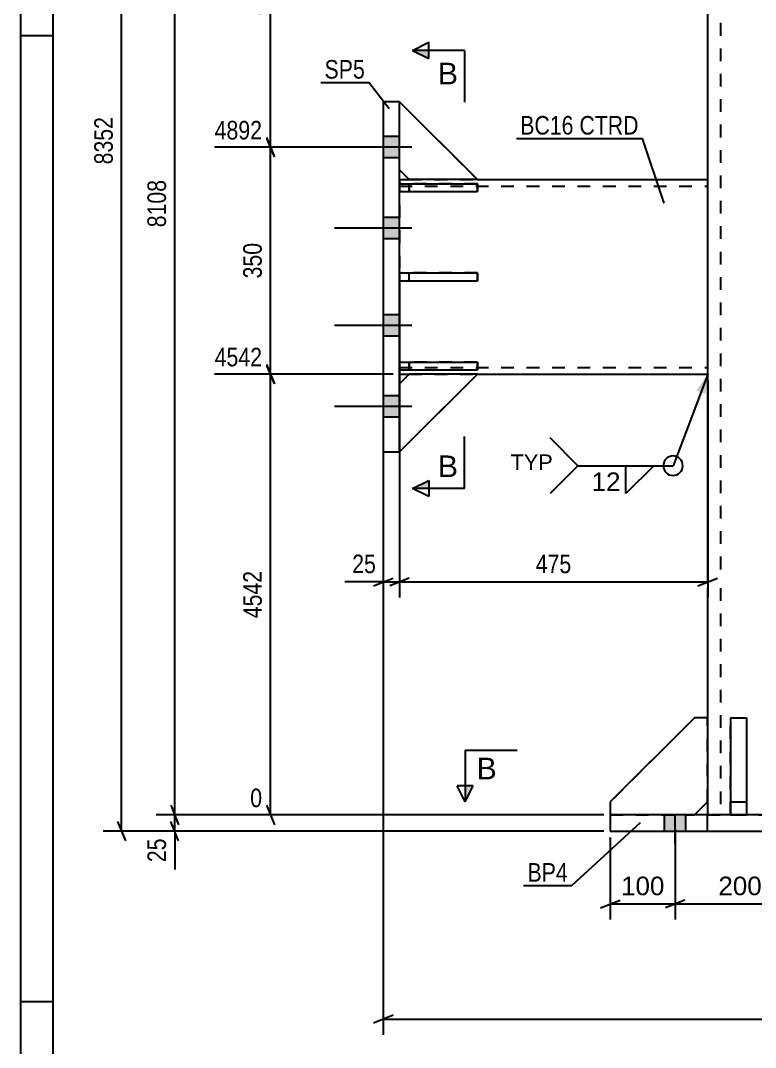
# Model space of a CAD drawing. Header units: millimetres. Extents: x -131 to 463, y -178 to 242.
# Drawn here: x -130.9 to -17.6, y -35.9 to 122.5 of the extents above; entities that cross this region are included whole.
import ezdxf

# ---------------------------------------------------------------- set-up
doc = ezdxf.new("R2010")
doc.units = ezdxf.units.MM
doc.linetypes.add('DXK_LINE_DOT2', pattern=[3.9198, 1.9599, -1.9599])
doc.styles.add('Arial', font='ARIAL.TTF', dxfattribs={"height": 0.2})
doc.styles.add('Arial Narrow', font='ARIALN.TTF', dxfattribs={"height": 0.2})

# ---------------------------------------------------------------- blocks, each defined once
blk = doc.blocks.new('Unknown-284876763-1134')
at = {"color": 5, "linetype": 'Continuous'}
for p, q in [((-130.9, 242.17), (-130.9, -177.83)), ((-125.9, 237.17), (-125.9, -172.83)), ((-125.9, 120.17), (-130.9, 120.17)), ((-125.9, -28.83), (-130.9, -28.83))]:
    blk.add_line(p, q, dxfattribs=at)
blk = doc.blocks.new('Part-284876763-1857 - 1855')
at = {"color": 7, "linetype": 'DXK_LINE_DOT2'}
for p, q in [((-60.49, 69.85), (-72.49, 69.85)), ((-72.49, 69.85), (-72.49, 68.65)), ((-70.99, 69.85), (-70.99, 68.65)), ((-60.49, 68.65), (-60.49, 69.85)), ((-72.49, 68.65), (-60.49, 68.65))]:
    blk.add_line(p, q, dxfattribs=at)
blk = doc.blocks.new('Part-284876763-1858 - 1855')
at = {"color": 7, "linetype": 'DXK_LINE_DOT2'}
for p, q in [((-60.49, 97.35), (-72.49, 97.35)), ((-72.49, 97.35), (-72.49, 96.15)), ((-70.99, 97.35), (-70.99, 96.15)), ((-60.49, 96.15), (-60.49, 97.35)), ((-72.49, 96.15), (-60.49, 96.15))]:
    blk.add_line(p, q, dxfattribs=at)
blk = doc.blocks.new('Part-284876763-1859 - 1855')
at = {"color": 7, "linetype": 'DXK_LINE_DOT2'}
for p, q in [((-60.49, 83.6), (-72.49, 83.6)), ((-72.49, 83.6), (-72.49, 82.4)), ((-72.49, 82.4), (-60.49, 82.4)), ((-70.99, 82.4), (-70.99, 83.6)), ((-60.49, 82.4), (-60.49, 83.6))]:
    blk.add_line(p, q, dxfattribs=at)
blk = doc.blocks.new('Part-284876763-1860 - 1855')
at = {"color": 2, "linetype": 'Continuous'}
for p, q in [((-72.49, 69.85), (-60.49, 69.85)), ((-72.49, 69.85), (-72.49, 68.65)), ((-60.49, 69.85), (-60.49, 68.65)), ((-72.49, 68.65), (-60.49, 68.65))]:
    blk.add_line(p, q, dxfattribs=at)
at = {"color": 7, "linetype": 'DXK_LINE_DOT2'}
blk.add_line((-70.99, 68.65), (-70.99, 69.85), dxfattribs=at)
blk = doc.blocks.new('Part-284876763-1861 - 1855')
at = {"color": 2, "linetype": 'Continuous'}
for p, q in [((-72.49, 97.35), (-60.49, 97.35)), ((-72.49, 97.35), (-72.49, 96.15)), ((-60.49, 97.35), (-60.49, 96.15)), ((-72.49, 96.15), (-60.49, 96.15))]:
    blk.add_line(p, q, dxfattribs=at)
at = {"color": 7, "linetype": 'DXK_LINE_DOT2'}
blk.add_line((-70.99, 96.15), (-70.99, 97.35), dxfattribs=at)
blk = doc.blocks.new('Part-284876763-1862 - 1855')
at = {"color": 2, "linetype": 'Continuous'}
for p, q in [((-72.49, 83.6), (-60.49, 83.6)), ((-72.49, 83.6), (-72.49, 82.4)), ((-72.49, 82.4), (-60.49, 82.4)), ((-60.49, 83.6), (-60.49, 82.4))]:
    blk.add_line(p, q, dxfattribs=at)
at = {"color": 7, "linetype": 'DXK_LINE_DOT2'}
blk.add_line((-70.99, 82.4), (-70.99, 83.6), dxfattribs=at)
blk = doc.blocks.new('Part-284876763-1863 - 1855')
at = {"color": 2, "linetype": 'Continuous'}
for p, q in [((-72.49, 99.5), (-72.49, 110)), ((-72.49, 110), (-60.49, 98)), ((-70.99, 98), (-72.49, 99.5)), ((-60.49, 98), (-70.99, 98))]:
    blk.add_line(p, q, dxfattribs=at)
blk = doc.blocks.new('Part-284876763-1864 - 1855')
at = {"color": 7, "linetype": 'DXK_LINE_DOT2'}
for p, q in [((-72.49, 99.5), (-72.49, 110)), ((-72.49, 110), (-60.49, 98)), ((-70.99, 98), (-72.49, 99.5)), ((-60.49, 98), (-70.99, 98))]:
    blk.add_line(p, q, dxfattribs=at)
blk = doc.blocks.new('Part-284876763-1865 - 1855')
at = {"color": 2, "linetype": 'Continuous'}
for p, q in [((-70.99, 68), (-72.49, 66.5)), ((-72.49, 56), (-60.49, 68)), ((-60.49, 68), (-70.99, 68)), ((-72.49, 66.5), (-72.49, 56))]:
    blk.add_line(p, q, dxfattribs=at)
blk = doc.blocks.new('Part-284876763-2051 - 1855')
at = {"color": 7, "linetype": 'DXK_LINE_DOT2'}
for p, q in [((-21.498, 0), (-21.498, 15)), ((-21.498, 15), (-18.998, 15)), ((-18.998, 15), (-18.998, 0)), ((-21.498, 2), (-18.998, 2)), ((-18.998, 0), (-21.498, 0))]:
    blk.add_line(p, q, dxfattribs=at)
blk = doc.blocks.new('Part-284876763-1866 - 1855')
at = {"color": 7, "linetype": 'DXK_LINE_DOT2'}
for p, q in [((-70.99, 68), (-72.49, 66.5)), ((-72.49, 56), (-60.49, 68)), ((-60.49, 68), (-70.99, 68)), ((-72.49, 66.5), (-72.49, 56))]:
    blk.add_line(p, q, dxfattribs=at)
blk = doc.blocks.new('Part-284876763-2010 - 1855')
at = {"color": 2, "linetype": 'Continuous'}
for p, q in [((-74.99, 110), (-74.99, 56)), ((-72.49, 110), (-74.99, 110)), ((-72.49, 56), (-72.49, 110)), ((-74.99, 56), (-72.49, 56))]:
    blk.add_line(p, q, dxfattribs=at)
blk = doc.blocks.new('Part-284876763-1963 - 1855')
at = {"color": 2, "linetype": 'Continuous'}
for p, q in [((-72.49, 98), (-70.99, 98)), ((-60.49, 98), (-25, 98)), ((-72.49, 68), (-70.99, 68)), ((-60.49, 68), (-25, 68))]:
    blk.add_line(p, q, dxfattribs=at)
at = {"color": 7, "linetype": 'DXK_LINE_DOT2'}
for p, q in [((-72.49, 98), (-72.49, 68)), ((-72.49, 97), (-24.99, 97)), ((-70.99, 98), (-60.49, 98)), ((-24.99, 98), (-25, 98)), ((-25, 98), (-24.99, 98)), ((-24.99, 68), (-24.99, 98)), ((-72.49, 69), (-24.99, 69)), ((-70.99, 68), (-60.49, 68)), ((-24.99, 68), (-25, 68)), ((-25, 68), (-24.99, 68))]:
    blk.add_line(p, q, dxfattribs=at)
blk = doc.blocks.new('Part-284876763-2052 - 1855')
at = {"color": 7, "linetype": 'DXK_LINE_DOT2'}
for p, q in [((-27, 15), (-40, 2)), ((-25, 15), (-27, 15)), ((-25, 2), (-25, 15)), ((-40, 2), (-40, 0)), ((-27, 0), (-25, 2)), ((-40, 0), (-27, 0))]:
    blk.add_line(p, q, dxfattribs=at)
blk = doc.blocks.new('Bolt-284876763-2064 - 1855')
at = {"linetype": 'Continuous'}
for points in [[(-28.35, 0), (-31.65, 0), (-31.65, -2.5), (-28.35, -2.5)], [(-28.35, 0), (-31.65, 0), (-31.65, -2.5), (-28.35, -2.5)], [(-8.35, 0), (-11.65, 0), (-11.65, -2.5), (-8.35, -2.5)], [(-8.35, 0), (-11.65, 0), (-11.65, -2.5), (-8.35, -2.5)], [(11.65, 0), (8.35, 0), (8.35, -2.5), (11.65, -2.5)], [(11.65, 0), (8.35, 0), (8.35, -2.5), (11.65, -2.5)], [(31.65, 0), (28.35, 0), (28.35, -2.5), (31.65, -2.5)], [(31.65, 0), (28.35, 0), (28.35, -2.5), (31.65, -2.5)]]:
    blk.add_hatch(color=1, dxfattribs=at).paths.add_polyline_path(points)
at = {"color": 1, "linetype": 'Continuous'}
for p, q in [((-31.65, -2.5), (-31.65, 0)), ((-31.65, -2.5), (-31.65, 0)), ((-30, -4.4), (-30, 0)), ((-30, -4.4), (-30, 0)), ((-28.35, -2.5), (-28.35, 0)), ((-28.35, -2.5), (-28.35, 0)), ((-11.65, -2.5), (-11.65, 0)), ((-11.65, -2.5), (-11.65, 0)), ((-10, -4.4), (-10, 0)), ((-10, -4.4), (-10, 0)), ((-8.35, -2.5), (-8.35, 0)), ((-8.35, -2.5), (-8.35, 0)), ((8.35, -2.5), (8.35, 0)), ((8.35, -2.5), (8.35, 0)), ((10, -4.4), (10, 0)), ((10, -4.4), (10, 0)), ((11.65, -2.5), (11.65, 0)), ((11.65, -2.5), (11.65, 0)), ((28.35, -2.5), (28.35, 0)), ((28.35, -2.5), (28.35, 0)), ((30, -4.4), (30, 0)), ((30, -4.4), (30, 0)), ((31.65, -2.5), (31.65, 0)), ((31.65, -2.5), (31.65, 0))]:
    blk.add_line(p, q, dxfattribs=at)
blk = doc.blocks.new('Bolt-284876763-2068 - 1855')
at = {"linetype": 'Continuous'}
for points in [[(-74.99, 104.65), (-74.99, 101.35), (-72.49, 101.35), (-72.49, 104.65)], [(-74.99, 104.65), (-74.99, 101.35), (-72.49, 101.35), (-72.49, 104.65)], [(-74.99, 104.65), (-74.99, 101.35), (-72.49, 101.35), (-72.49, 104.65)], [(-74.99, 92.15), (-74.99, 88.85), (-72.49, 88.85), (-72.49, 92.15)], [(-74.99, 92.15), (-74.99, 88.85), (-72.49, 88.85), (-72.49, 92.15)], [(-74.99, 77.15), (-74.99, 73.85), (-72.49, 73.85), (-72.49, 77.15)], [(-74.99, 77.15), (-74.99, 73.85), (-72.49, 73.85), (-72.49, 77.15)], [(-74.99, 64.65), (-74.99, 61.35), (-72.49, 61.35), (-72.49, 64.65)], [(-74.99, 64.65), (-74.99, 61.35), (-72.49, 61.35), (-72.49, 64.65)], [(-74.99, 64.65), (-74.99, 61.35), (-72.49, 61.35), (-72.49, 64.65)]]:
    blk.add_hatch(color=1, dxfattribs=at).paths.add_polyline_path(points)
at = {"color": 1, "linetype": 'Continuous'}
for p, q in [((-72.49, 104.65), (-74.99, 104.65)), ((-72.49, 104.65), (-74.99, 104.65)), ((-72.49, 104.65), (-74.99, 104.65)), ((-70.59, 103), (-82.49, 103)), ((-70.59, 103), (-82.49, 103)), ((-70.59, 103), (-82.49, 103)), ((-72.49, 101.35), (-74.99, 101.35)), ((-72.49, 101.35), (-74.99, 101.35)), ((-72.49, 101.35), (-74.99, 101.35)), ((-72.49, 92.15), (-74.99, 92.15)), ((-72.49, 92.15), (-74.99, 92.15)), ((-70.59, 90.5), (-82.49, 90.5)), ((-70.59, 90.5), (-82.49, 90.5)), ((-72.49, 88.85), (-74.99, 88.85)), ((-72.49, 88.85), (-74.99, 88.85)), ((-72.49, 77.15), (-74.99, 77.15)), ((-72.49, 77.15), (-74.99, 77.15)), ((-70.59, 75.5), (-82.49, 75.5)), ((-70.59, 75.5), (-82.49, 75.5)), ((-72.49, 73.85), (-74.99, 73.85)), ((-72.49, 73.85), (-74.99, 73.85)), ((-72.49, 64.65), (-74.99, 64.65)), ((-72.49, 64.65), (-74.99, 64.65)), ((-72.49, 64.65), (-74.99, 64.65)), ((-70.59, 63), (-82.49, 63)), ((-70.59, 63), (-82.49, 63)), ((-70.59, 63), (-82.49, 63)), ((-72.49, 61.35), (-74.99, 61.35)), ((-72.49, 61.35), (-74.99, 61.35)), ((-72.49, 61.35), (-74.99, 61.35))]:
    blk.add_line(p, q, dxfattribs=at)
blk = doc.blocks.new('Part-284876763-2075 - 1855')
at = {"color": 2, "linetype": 'Continuous'}
for p, q in [((-25, 130), (-25, 36)), ((-25, 35), (-25, 15)), ((-25, 2), (-25, 0))]:
    blk.add_line(p, q, dxfattribs=at)
at = {"color": 7, "linetype": 'DXK_LINE_DOT2'}
for p, q in [((-23, 130), (-23, 36)), ((-23, 35), (-23, 0)), ((-25, 15), (-25, 2)), ((-25, 0), (25, 0))]:
    blk.add_line(p, q, dxfattribs=at)
blk = doc.blocks.new('Part-284876763-2080 - 1855')
at = {"color": 2, "linetype": 'Continuous'}
for p, q in [((40, 0), (-40, 0)), ((-40, 0), (-40, -2.5)), ((-25, -2.5), (-25, 0)), ((25, -2.5), (25, 0)), ((40, -2.5), (40, 0)), ((-40, -2.5), (40, -2.5))]:
    blk.add_line(p, q, dxfattribs=at)
blk = doc.blocks.new('Part-284876763-2081 - 1855')
at = {"color": 2, "linetype": 'Continuous'}
for p, q in [((-27, 15), (-40, 2)), ((-25, 15), (-27, 15)), ((-25, 15), (-25, 2)), ((-40, 2), (-40, 0)), ((-27, 0), (-25, 2))]:
    blk.add_line(p, q, dxfattribs=at)
at = {"color": 7, "linetype": 'DXK_LINE_DOT2'}
blk.add_line((-40, 0), (-27, 0), dxfattribs=at)
blk = doc.blocks.new('Part-284876763-2083 - 1855')
at = {"color": 2, "linetype": 'Continuous'}
for p, q in [((-21.498, 15), (-21.498, 0)), ((-21.498, 15), (-18.998, 15)), ((-18.998, 15), (-18.998, 0)), ((-21.498, 2), (-18.998, 2)), ((-21.498, 0), (-18.998, 0))]:
    blk.add_line(p, q, dxfattribs=at)
blk = doc.blocks.new('StraightDimension-284876763-2149 - 1855')
at = {"color": 7, "linetype": 'Continuous'}
for p, q in [((-74.99, 82), (-74.99, 33.55)), ((-72.49, 82), (-72.49, 33.55)), ((-76.49, 35.35), (-73.49, 36.55)), ((-70.99, 36.55), (-73.99, 35.35)), ((-74.99, 35.95), (-72.49, 35.95))]:
    blk.add_line(p, q, dxfattribs=at)
at = {"color": 0}
blk.add_wipeout([(-75.52, 36.7), (-75.52, 40.9), (-80.38, 40.9), (-80.38, 36.7)], dxfattribs=at)
at = {"color": 7, "linetype": 'Continuous'}
blk.add_line((-74.99, 35.95), (-80.9, 35.95), dxfattribs=at)
blk.add_line((-74.99, 35.95), (-80.9, 35.95), dxfattribs=at)
at = {"color": 3, "style": 'Arial Narrow'}
blk.add_text('25', height=2.863, dxfattribs=at).set_placement((-79.78, 37.3))
blk = doc.blocks.new('StraightDimension-284876763-2461 - 1855')
at = {"color": 7, "linetype": 'Continuous'}
for p, q in [((-107.13, 0), (-107.13, 188.61)), ((-107.73, 1.5), (-106.53, -1.5)), ((-41, 0), (-109.98, 0))]:
    blk.add_line(p, q, dxfattribs=at)
at = {"color": 0}
blk.add_wipeout([(-107.88, 98.56), (-112.08, 98.56), (-112.08, 90.05), (-107.88, 90.05)], dxfattribs=at)
at = {"color": 3, "style": 'Arial Narrow'}
blk.add_text('8108', height=2.863, rotation=90.0002, dxfattribs=at).set_placement((-108.48, 90.65))
blk = doc.blocks.new('StraightDimension-284876763-2129 - 1855')
at = {"color": 7, "linetype": 'Continuous'}
for p, q in [((-72.49, 82), (-72.49, 33.55)), ((-24.99, 67), (-24.99, 33.55)), ((-70.99, 36.55), (-73.99, 35.35)), ((-26.49, 35.35), (-23.49, 36.55)), ((-72.49, 35.95), (-24.99, 35.95))]:
    blk.add_line(p, q, dxfattribs=at)
at = {"color": 0}
blk.add_wipeout([(-45.4, 36.7), (-45.4, 40.9), (-52.09, 40.9), (-52.09, 36.7)], dxfattribs=at)
at = {"color": 3, "style": 'Arial Narrow'}
blk.add_text('475', height=2.863, dxfattribs=at).set_placement((-51.49, 37.3))
blk = doc.blocks.new('StraightDimension-284876763-2289 - 1855')
at = {"color": 7, "linetype": 'Continuous'}
for p, q in [((-74.99, 55), (-74.99, -33.89)), ((75.01, 55), (75.01, -33.89)), ((-73.49, -30.89), (-76.49, -32.09)), ((-74.99, -31.49), (75.01, -31.49)), ((73.51, -32.09), (76.51, -30.89))]:
    blk.add_line(p, q, dxfattribs=at)
at = {"color": 0}
blk.add_wipeout([(5.05, -30.74), (5.05, -26.54), (-5.04, -26.54), (-5.04, -30.74)], dxfattribs=at)
at = {"color": 3, "style": 'Arial'}
blk.add_text('1500', height=2.865, dxfattribs=at).set_placement((-4.44, -30.14))
blk = doc.blocks.new('StraightDimension-284876763-2335 - 1855')
at = {"color": 7, "linetype": 'Continuous'}
for p, q in [((-30, -2.25), (-30, -16.13)), ((-10, -4.46), (-10, -16.13)), ((-28.5, -13.13), (-31.5, -14.33)), ((-30, -13.73), (-10, -13.73)), ((-11.5, -14.33), (-8.5, -13.13))]:
    blk.add_line(p, q, dxfattribs=at)
at = {"color": 0}
blk.add_wipeout([(-16.06, -12.98), (-16.06, -8.78), (-23.94, -8.78), (-23.94, -12.98)], dxfattribs=at)
at = {"color": 3, "style": 'Arial'}
blk.add_text('200', height=2.865, dxfattribs=at).set_placement((-23.34, -12.38))
blk = doc.blocks.new('StraightDimension-284876763-2345 - 1855')
at = {"color": 7, "linetype": 'Continuous'}
for p, q in [((-30, -2.25), (-30, -16.13)), ((-40, -3.5), (-40, -16.13)), ((-41.5, -14.33), (-38.5, -13.13)), ((-40, -13.73), (-30, -13.73)), ((-28.5, -13.13), (-31.5, -14.33))]:
    blk.add_line(p, q, dxfattribs=at)
at = {"color": 0}
blk.add_wipeout([(-31.06, -12.98), (-31.06, -8.78), (-38.94, -8.78), (-38.94, -12.98)], dxfattribs=at)
at = {"color": 3, "style": 'Arial'}
blk.add_text('100', height=2.865, dxfattribs=at).set_placement((-38.34, -12.38))
blk = doc.blocks.new('StraightDimension-284876763-2374 - 1855')
at = {"color": 7, "linetype": 'Continuous'}
for p, q in [((-91.77, 149.5), (-92.97, 152.5)), ((-75.99, 151), (-100.98, 151)), ((-92.37, 103), (-92.37, 151)), ((-80.99, 103), (-100.98, 103)), ((-92.97, 104.5), (-91.77, 101.5))]:
    blk.add_line(p, q, dxfattribs=at)
at = {"color": 0, "linetype": 'Continuous'}
blk.add_wipeout([(-93.07, 151.6), (-93.07, 155.8), (-101.58, 155.8), (-101.58, 151.6)], dxfattribs=at)
at = {"color": 0}
blk.add_wipeout([(-93.12, 131.26), (-97.32, 131.26), (-97.32, 122.74), (-93.12, 122.74)], dxfattribs=at)
at = {"color": 3, "linetype": 'Continuous', "style": 'Arial Narrow'}
blk.add_text('7732', height=2.863, dxfattribs=at).set_placement((-100.98, 152.2))
at = {"color": 3, "style": 'Arial Narrow'}
blk.add_text('2840', height=2.863, rotation=90.0002, dxfattribs=at).set_placement((-93.72, 123.34))
blk = doc.blocks.new('StraightDimension-284876763-2383 - 1855')
at = {"color": 7, "linetype": 'Continuous'}
for p, q in [((-80.99, 103), (-100.98, 103)), ((-91.77, 101.5), (-92.97, 104.5)), ((-92.37, 68), (-92.37, 103)), ((-92.97, 69.5), (-91.77, 66.5)), ((-73.49, 68), (-100.98, 68))]:
    blk.add_line(p, q, dxfattribs=at)
at = {"color": 0, "linetype": 'Continuous'}
blk.add_wipeout([(-93.07, 103.6), (-93.07, 107.8), (-101.58, 107.8), (-101.58, 103.6)], dxfattribs=at)
at = {"color": 0}
blk.add_wipeout([(-93.12, 88.84), (-97.32, 88.84), (-97.32, 82.16), (-93.12, 82.16)], dxfattribs=at)
at = {"color": 3, "linetype": 'Continuous', "style": 'Arial Narrow'}
blk.add_text('4892', height=2.863, dxfattribs=at).set_placement((-100.98, 104.2))
at = {"color": 3, "style": 'Arial Narrow'}
blk.add_text('350', height=2.863, rotation=90.0002, dxfattribs=at).set_placement((-93.72, 82.76))
blk = doc.blocks.new('StraightDimension-284876763-2390 - 1855')
at = {"color": 7, "linetype": 'Continuous'}
for p, q in [((-91.77, 66.5), (-92.97, 69.5)), ((-73.49, 68), (-100.98, 68)), ((-92.37, 0), (-92.37, 68)), ((-92.97, 1.5), (-91.77, -1.5)), ((-41, 0), (-95.5, 0))]:
    blk.add_line(p, q, dxfattribs=at)
at = {"color": 0, "linetype": 'Continuous'}
for points in [[(-93.07, 68.6), (-93.07, 72.8), (-101.58, 72.8), (-101.58, 68.6)], [(-93.07, 0.6), (-93.07, 4.8), (-96.1, 4.8), (-96.1, 0.6)]]:
    blk.add_wipeout(points, dxfattribs=at)
at = {"color": 0}
blk.add_wipeout([(-93.12, 38.26), (-97.32, 38.26), (-97.32, 29.74), (-93.12, 29.74)], dxfattribs=at)
at = {"color": 3, "linetype": 'Continuous', "style": 'Arial Narrow'}
for s, height, p in [('4542', 2.863, (-100.98, 69.2)), ('0', 2.86, (-95.5, 1.2))]:
    blk.add_text(s, height=height, dxfattribs=at).set_placement(p)
at = {"color": 3, "style": 'Arial Narrow'}
blk.add_text('4542', height=2.863, rotation=90.0002, dxfattribs=at).set_placement((-93.72, 30.34))
blk = doc.blocks.new('StraightDimension-284876763-2444 - 1855')
at = {"color": 7, "linetype": 'Continuous'}
for p, q in [((-115.33, -2.5), (-115.33, 210.52)), ((-115.93, -1), (-114.73, -4)), ((-41, -2.5), (-118.18, -2.5))]:
    blk.add_line(p, q, dxfattribs=at)
at = {"color": 0}
blk.add_wipeout([(-116.08, 108.26), (-120.28, 108.26), (-120.28, 99.75), (-116.08, 99.75)], dxfattribs=at)
at = {"color": 3, "style": 'Arial Narrow'}
blk.add_text('8352', height=2.863, rotation=90.0002, dxfattribs=at).set_placement((-116.68, 100.35))
blk = doc.blocks.new('StraightDimension-284876763-2470 - 1855')
at = {"color": 7, "linetype": 'Continuous'}
for p, q in [((-107.73, 1.5), (-106.53, -1.5)), ((-41, 0), (-109.98, 0)), ((-106.53, -4), (-107.73, -1)), ((-107.13, -2.5), (-107.13, 0)), ((-41, -2.5), (-109.98, -2.5))]:
    blk.add_line(p, q, dxfattribs=at)
at = {"color": 0}
blk.add_wipeout([(-107.88, -3.03), (-112.08, -3.03), (-112.08, -7.88), (-107.88, -7.88)], dxfattribs=at)
at = {"color": 7, "linetype": 'Continuous'}
blk.add_line((-107.13, -2.5), (-107.13, -8.41), dxfattribs=at)
blk.add_line((-107.13, -2.5), (-107.13, -8.41), dxfattribs=at)
at = {"color": 3, "style": 'Arial Narrow'}
blk.add_text('25', height=2.863, rotation=90.0002, dxfattribs=at).set_placement((-108.48, -7.28))
blk = doc.blocks.new('Mark-284876763-2006 - 1855')
at = {"color": 0}
blk.add_wipeout([(-77.83, 113.58), (-77.83, 116.58), (-84.04, 116.58), (-84.04, 113.58)], dxfattribs=at)
blk.add_wipeout([(-77.83, 113.58), (-77.83, 116.58), (-84.04, 116.58), (-84.04, 113.58)], dxfattribs=at)
at = {"color": 30, "linetype": 'Continuous'}
for p in [(-84.64, 112.98), (-74.1, 108.9)]:
    blk.add_line(p, (-77.23, 112.98), dxfattribs=at)
at = {"color": 3, "style": 'Arial Narrow'}
blk.add_text('SP5', height=2.863, dxfattribs=at).set_placement((-84.04, 113.58))
blk = doc.blocks.new('Mark-284876763-1959 - 1855')
at = {"color": 0}
for points in [[(-45.66, 104.95), (-45.66, 107.95), (-53.88, 107.95), (-53.88, 104.95)], [(-35.63, 104.95), (-35.63, 107.95), (-44.76, 107.95), (-44.76, 104.95)]]:
    blk.add_wipeout(points, dxfattribs=at)
for points in [[(-45.66, 104.95), (-45.66, 107.95), (-53.88, 107.95), (-53.88, 104.95)], [(-35.63, 104.95), (-35.63, 107.95), (-44.76, 107.95), (-44.76, 104.95)]]:
    blk.add_wipeout(points, dxfattribs=at)
at = {"color": 30, "linetype": 'Continuous'}
for p in [(-54.48, 104.35), (-31.68, 94.38)]:
    blk.add_line(p, (-35.03, 104.35), dxfattribs=at)
at = {"color": 3, "style": 'Arial Narrow'}
for s, p in [('BC16', (-53.88, 104.95)), ('CTRD', (-44.76, 104.95))]:
    blk.add_text(s, height=2.863, dxfattribs=at).set_placement(p)
blk = doc.blocks.new('Mark-284876763-2076 - 1855')
at = {"color": 0}
blk.add_wipeout([(-46.55, -10.29), (-46.55, -7.29), (-52.76, -7.29), (-52.76, -10.29)], dxfattribs=at)
blk.add_wipeout([(-46.55, -10.29), (-46.55, -7.29), (-52.76, -7.29), (-52.76, -10.29)], dxfattribs=at)
at = {"color": 30, "linetype": 'Continuous'}
for p in [(-35.41, -1.21), (-53.36, -10.89)]:
    blk.add_line(p, (-45.95, -10.89), dxfattribs=at)
at = {"color": 3, "style": 'Arial Narrow'}
blk.add_text('BP4', height=2.863, dxfattribs=at).set_placement((-52.76, -10.29))
blk = doc.blocks.new('SectionMark-284876763-2502 - 1855')
at = {"linetype": 'Continuous'}
for points in [[(-67.97, 117.94), (-67.97, 116.69), (-70.47, 117.94)], [(-67.97, 51.61), (-67.97, 50.36), (-70.47, 50.36)]]:
    blk.add_hatch(color=6, dxfattribs=at).paths.add_polyline_path(points)
at = {"color": 6, "linetype": 'Continuous'}
for p, q in [((-70.47, 117.94), (-67.97, 119.19)), ((-67.97, 116.69), (-67.97, 119.19)), ((-62.47, 117.94), (-70.47, 117.94)), ((-70.47, 117.94), (-67.97, 116.69)), ((-62.47, 117.94), (-62.47, 109.94)), ((-62.47, 50.36), (-62.47, 58.36)), ((-70.47, 50.36), (-67.97, 51.61)), ((-67.97, 51.61), (-67.97, 49.11)), ((-62.47, 50.36), (-70.47, 50.36)), ((-67.97, 49.11), (-70.47, 50.36))]:
    blk.add_line(p, q, dxfattribs=at)
at = {"color": 0, "linetype": 'Continuous'}
for points in [[(-63.47, 112.69), (-63.47, 116.19), (-66.58, 116.19), (-66.58, 112.69)], [(-63.47, 52.11), (-63.47, 55.61), (-66.58, 55.61), (-66.58, 52.11)]]:
    blk.add_wipeout(points, dxfattribs=at)
at = {"color": 3, "linetype": 'Continuous', "style": 'Arial'}
for p in [(-66.58, 112.69), (-66.58, 52.11)]:
    blk.add_text('B', height=3.34, dxfattribs=at).set_placement(p)
blk = doc.blocks.new('SectionMark-284876763-2504 - 1855')
at = {"linetype": 'Continuous'}
for points in [[(-62.36, 4.5), (-61.11, 4.5), (-62.36, 2)], [(44.81, 4.5), (46.06, 4.5), (46.06, 2)]]:
    blk.add_hatch(color=6, dxfattribs=at).paths.add_polyline_path(points)
at = {"color": 6, "linetype": 'Continuous'}
for p, q in [((-62.36, 10), (-54.36, 10)), ((-62.36, 10), (-62.36, 2)), ((46.06, 10), (38.06, 10)), ((46.06, 10), (46.06, 2)), ((-62.36, 2), (-63.61, 4.5)), ((-61.11, 4.5), (-63.61, 4.5)), ((-62.36, 2), (-61.11, 4.5)), ((44.81, 4.5), (47.31, 4.5)), ((46.06, 2), (44.81, 4.5)), ((47.31, 4.5), (46.06, 2))]:
    blk.add_line(p, q, dxfattribs=at)
at = {"color": 0, "linetype": 'Continuous'}
for points in [[(-57.5, 5.5), (-57.5, 9), (-60.61, 9), (-60.61, 5.5)], [(44.31, 5.5), (44.31, 9), (41.2, 9), (41.2, 5.5)]]:
    blk.add_wipeout(points, dxfattribs=at)
at = {"color": 3, "linetype": 'Continuous', "style": 'Arial'}
for p in [(-60.61, 5.5), (41.2, 5.5)]:
    blk.add_text('B', height=3.34, dxfattribs=at).set_placement(p)
blk = doc.blocks.new('WeldMark-284876763-2512 - 1855')
at = {"linetype": 'Continuous'}
blk.add_hatch(color=30, dxfattribs=at).paths.add_polyline_path([(-26.76, 65.46), (-24.99, 68), (-25.35, 64.93)])
at = {"color": 30, "linetype": 'Continuous'}
blk.add_line((-24.99, 68), (-30.33, 53.87), dxfattribs=at)
at = {"color": 3, "linetype": 'Continuous'}
for q in [(-49.27, 58.15), (-49.27, 49.58)]:
    blk.add_line((-44.98, 53.87), q, dxfattribs=at)
for start, end in [(90, 270), (270, 90)]:
    blk.add_arc((-30.33, 53.87), 1.5, start, end, dxfattribs=at)
at = {"color": 0}
blk.add_wipeout([(-38.23, 49.77), (-38.23, 53.17), (-43.08, 53.17), (-43.08, 49.77)], dxfattribs=at)
at = {"color": 30, "linetype": 'Continuous'}
blk.add_line((-44.98, 53.87), (-30.33, 53.87), dxfattribs=at)
at = {"color": 3, "linetype": 'Continuous'}
for p, q in [((-37.58, 53.87), (-33.29, 53.87)), ((-33.29, 53.87), (-37.58, 49.58)), ((-37.58, 49.58), (-37.58, 53.87))]:
    blk.add_line(p, q, dxfattribs=at)
at = {"color": 3, "style": 'Arial'}
blk.add_text('12', height=2.865, dxfattribs=at).set_placement((-42.88, 49.97))
at = {"color": 0, "linetype": 'Continuous'}
blk.add_wipeout([(-48.88, 53.22), (-48.88, 55.72), (-55.36, 55.72), (-55.36, 53.22)], dxfattribs=at)
blk.add_wipeout([(-48.88, 53.22), (-48.88, 55.72), (-55.36, 55.72), (-55.36, 53.22)], dxfattribs=at)
at = {"color": 3, "linetype": 'Continuous', "style": 'Arial'}
blk.add_text('TYP', height=2.388, dxfattribs=at).set_placement((-55.36, 53.22))

msp = doc.modelspace()

# ---------------------------------------------------------------- block references
for name in ['Unknown-284876763-1134', 'Part-284876763-2075 - 1855', 'Part-284876763-2010 - 1855', 'Part-284876763-1863 - 1855', 'Part-284876763-1864 - 1855', 'Bolt-284876763-2068 - 1855', 'Part-284876763-1963 - 1855', 'Part-284876763-1858 - 1855', 'Part-284876763-1861 - 1855', 'Part-284876763-1859 - 1855', 'Part-284876763-1862 - 1855', 'Part-284876763-1857 - 1855', 'Part-284876763-1860 - 1855', 'Part-284876763-1865 - 1855', 'Part-284876763-1866 - 1855', 'Part-284876763-2052 - 1855', 'Part-284876763-2081 - 1855', 'Part-284876763-2051 - 1855', 'Part-284876763-2083 - 1855', 'Part-284876763-2080 - 1855', 'Bolt-284876763-2064 - 1855']:
    msp.add_blockref(name, (0, 0))

# ---------------------------------------------------------------- next in the draw order: block references
msp.add_blockref('StraightDimension-284876763-2149 - 1855', (0, 0))

# ---------------------------------------------------------------- next in the draw order: block references
msp.add_blockref('StraightDimension-284876763-2461 - 1855', (0, 0))

# ---------------------------------------------------------------- next in the draw order: block references
for name in ['StraightDimension-284876763-2374 - 1855', 'StraightDimension-284876763-2129 - 1855']:
    msp.add_blockref(name, (0, 0))

# ---------------------------------------------------------------- next in the draw order: block references
for name in ['StraightDimension-284876763-2383 - 1855', 'StraightDimension-284876763-2289 - 1855']:
    msp.add_blockref(name, (0, 0))

# ---------------------------------------------------------------- next in the draw order: block references
msp.add_blockref('StraightDimension-284876763-2335 - 1855', (0, 0))

# ---------------------------------------------------------------- next in the draw order: block references
msp.add_blockref('StraightDimension-284876763-2345 - 1855', (0, 0))

# ---------------------------------------------------------------- next in the draw order: block references
msp.add_blockref('StraightDimension-284876763-2390 - 1855', (0, 0))

# ---------------------------------------------------------------- next in the draw order: block references
msp.add_blockref('StraightDimension-284876763-2444 - 1855', (0, 0))

# ---------------------------------------------------------------- next in the draw order: block references
for name in ['SectionMark-284876763-2502 - 1855', 'Mark-284876763-2006 - 1855', 'Mark-284876763-1959 - 1855', 'WeldMark-284876763-2512 - 1855', 'StraightDimension-284876763-2470 - 1855']:
    msp.add_blockref(name, (0, 0))

# ---------------------------------------------------------------- next in the draw order: block references
for name in ['SectionMark-284876763-2504 - 1855', 'Mark-284876763-2076 - 1855']:
    msp.add_blockref(name, (0, 0))

doc.saveas('drawing.dxf')
